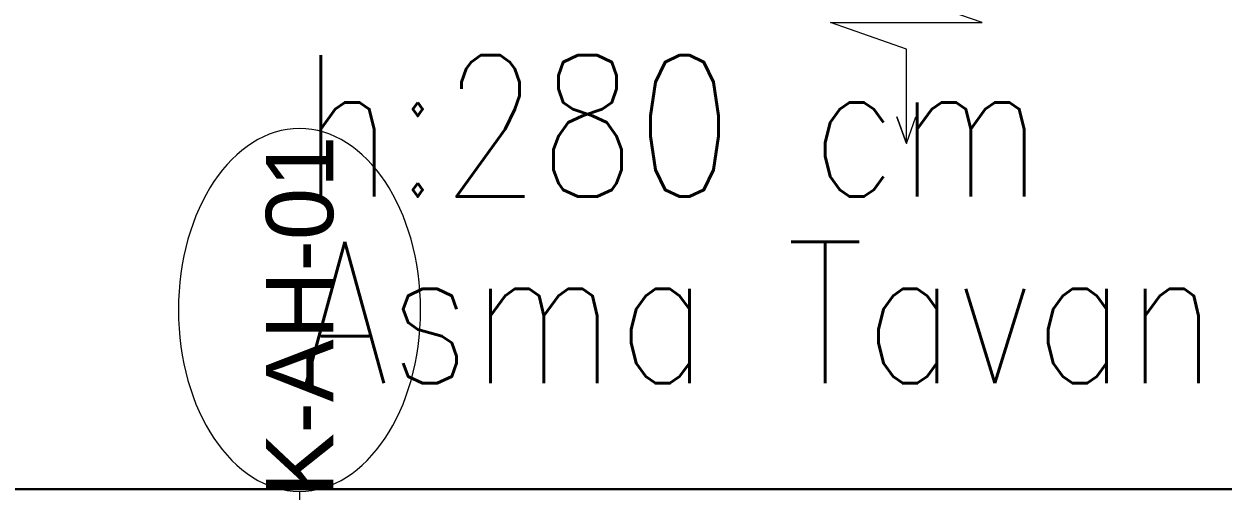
# Model space of a CAD drawing. Extents: x -2050 to 29725, y -1777 to 6820.
# Drawn here: x 10056.5 to 10234.5, y 2272.6 to 2342 of the extents above; entities that cross this region are included whole.
import ezdxf
from ezdxf.enums import TextEntityAlignment as Align

# ---------------------------------------------------------------- set-up
doc = ezdxf.new("R2010")
doc.units = 0
doc.header["$LTSCALE"] = 25
doc.header["$MEASUREMENT"] = 0
doc.layers.get('0').update_dxf_attribs({"color": 9, "lineweight": 9})
for name, color, linetype, lineweight in [('22', 8, 'Continuous', 9), ('32-ekipman', 9, 'Continuous', 9), ('DATA YER', 30, 'Continuous', 30), ('E-YAZI', 7, 'Continuous', 30)]:
    doc.layers.add(name, color=color, linetype=linetype, lineweight=lineweight)
doc.styles.add('Arial', font='arial.ttf', dxfattribs={"height": 2.5})
doc.styles.add('E-YAZI', font='txttw.shx')

# ---------------------------------------------------------------- blocks, each defined once
blk = doc.blocks.new('0_doorno')
blk.add_lwpolyline([(4.5, 0), (12.5, 0)])
blk.add_ellipse((-0.891, 0), major_axis=(-5.391, 0), ratio=0.666667)
at = {"style": 'Arial'}
blk.add_attdef('YUKSEKLIK', text='', height=2, dxfattribs=at).set_placement((5, 12.3), align=Align.TOP_LEFT)
blk.add_attdef('KAPINO', text='', height=2, dxfattribs=at).set_placement((0, 0), align=Align.MIDDLE)
blk.add_attdef('GENISLIK', text='', height=2, dxfattribs=at).set_placement((5, -3.789), align=Align.BOTTOM_LEFT)
blk = doc.blocks.new('p-krt-yangindolabi_vw')
at = {"linetype": 'Continuous'}
blk.add_lwpolyline([(-37.41, 54.8), (-36, 58.78), (-36, 44.76), (-47.25, 40.82), (-24.75, 40.82), (-36, 36.88), (-36, 25.98)], dxfattribs=at)
for points in [[(-36, 58.78), (-37.41, 54.8)], [(-36, 58.78), (-34.59, 54.8)]]:
    blk.add_lwpolyline(points)
for points in [[(-72, 20), (-75, 20), (-75, 21), (3, 21), (3, 20)], [(-72, 0), (0, 0), (0, 20), (-72, 20)], [(0, 20), (-72, 0), (0, 0)]]:
    blk.add_lwpolyline(points, close=True)

msp = doc.modelspace()

# ---------------------------------------------------------------- linework, layer by layer
at = {"layer": 'DATA YER'}
msp.add_line((10556.73, 2272.87), (9865.75, 2272.87), dxfattribs=at)

# ---------------------------------------------------------------- block references
at = {"layer": '22'}
ref = msp.add_blockref('0_doorno', (10097.41, 2295.04), dxfattribs=dict(at, xscale=-5, yscale=5, zscale=5, rotation=90))
ref.add_attrib('KAPINO', 'K-AH-01', dxfattribs={"layer": '0', "height": 10, "rotation": 90, "style": 'Arial'}).set_placement((10097.41, 2298.62), align=Align.MIDDLE)
ref.add_attrib('GENISLIK', '90', dxfattribs={"layer": '0', "height": 10, "rotation": 90, "style": 'Arial'}).set_placement((10097.41, 2245.88), align=Align.BOTTOM_LEFT)
ref.add_attrib('YUKSEKLIK', '220', dxfattribs={"layer": '0', "height": 10, "rotation": 90, "style": 'Arial'}).set_placement((10099.91, 2246.99), align=Align.TOP_LEFT)
at = {"layer": '32-ekipman', "xscale": -1, "rotation": 180}
msp.add_blockref('p-krt-yangindolabi_vw', (10223.5, 2383), dxfattribs=at)

# ---------------------------------------------------------------- texts
at = {"layer": 'E-YAZI', "color": 30, "style": 'E-YAZI', "width": 0.8}
for s, p in [('h:280 cm', (10097.68, 2316.33)), ('Asma Tavan Monte', (10097.68, 2288.61))]:
    msp.add_text(s, height=21, dxfattribs=at).set_placement(p)

doc.saveas('drawing.dxf')
